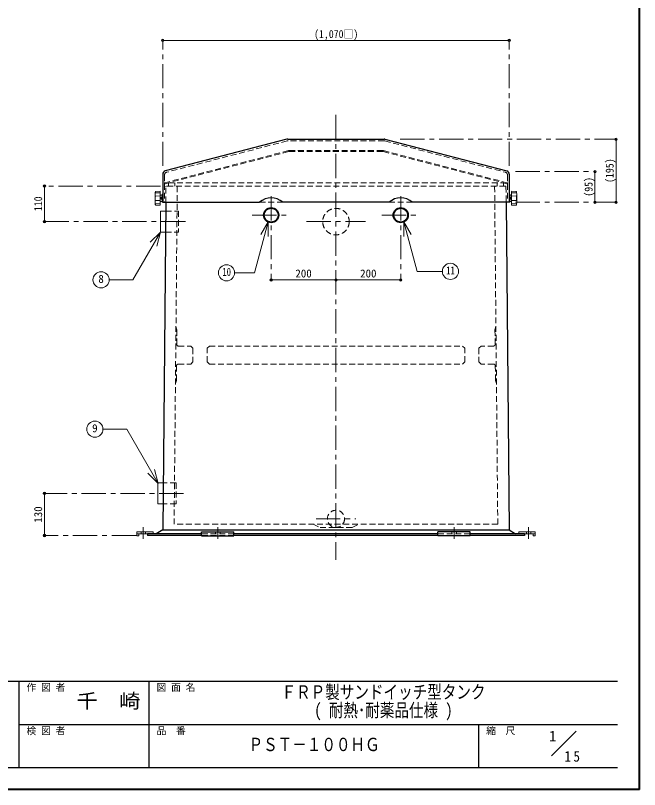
# Model space of a CAD drawing. Units: millimetres at full size, sheet at 1:15; details may follow other scales. Extents: x -3186 to 2889, y -2031 to 2184.
# Drawn here: x 962 to 2889, y -2031 to 361 of the extents above; entities that cross this region are included whole.
import ezdxf
from ezdxf.enums import TextEntityAlignment as Align

# ---------------------------------------------------------------- set-up
doc = ezdxf.new("R2010")
doc.units = ezdxf.units.MM
doc.header["$LTSCALE"] = 15
doc.header["$PDMODE"] = 32
doc.header["$PDSIZE"] = 7.5
doc.linetypes.add('CHAIN1', pattern=[8, 5, -1, 1, -1])
doc.linetypes.add('DASHED1', pattern=[1.8, 1.2, -0.6])
doc.layers.add('0-0', color=7, linetype='Continuous', lineweight=18)
doc.styles.add('ＭＳ ゴシック', font='')
doc.styles.get('ＭＳ ゴシック').set_extended_font_data('MS Gothic')

msp = doc.modelspace()

# ---------------------------------------------------------------- linework, layer by layer
at = {"layer": '0-0', "color": 1, "lineweight": 40}
for q in [(2889.35, 2184.26), (-3185.65, -2030.74)]:
    msp.add_line((2889.35, -2030.74), q, dxfattribs=at)
at = {"layer": '0-0', "color": 4, "linetype": 'CHAIN1', "lineweight": 9}
for p, q in [((1416.85, -103.76), (1416.85, 284.26)), ((2486.85, -103.76), (2486.85, 284.26)), ((1951.85, 53.97), (1951.85, -1320.74)), ((2150.57, -21.03), (2816.85, -21.03)), ((2506.85, -121.03), (2751.85, -121.03)), ((1409.85, -165.74), (1051.85, -165.74)), ((1751.85, -197.24), (1751.85, -455.74)), ((2151.85, -197.24), (2151.85, -455.74)), ((2506.85, -216.03), (2816.85, -216.03)), ((1693.35, -255.74), (1810.35, -255.74)), ((2093.35, -255.74), (2210.35, -255.74)), ((1051.85, -275.74), (1500.81, -275.74)), ((1860.85, -275.74), (2042.85, -275.74)), ((1046.35, -1115.74), (1492.91, -1115.74)), ((1890.35, -1194.24), (2013.35, -1194.24)), ((1356.85, -1219.74), (1356.85, -1255.74)), ((1586.85, -1255.74), (1586.85, -1219.74)), ((2316.85, -1255.74), (2316.85, -1219.74)), ((2546.85, -1219.74), (2546.85, -1255.74)), ((1334.35, -1245.74), (1051.85, -1245.74))]:
    msp.add_line(p, q, dxfattribs=at)
at = {"layer": '0-0', "color": 4, "lineweight": 9}
for p, q in [((2486.85, 284.26), (1416.85, 284.26)), ((2816.85, -21.03), (2816.85, -216.03)), ((2751.85, -216.03), (2751.85, -121.03)), ((1051.85, -165.74), (1051.85, -275.74)), ((1401.91, -1083.24), (1418.21, -1083.24)), ((1051.85, -1115.74), (1051.85, -1245.74))]:
    msp.add_line(p, q, dxfattribs=at)
at = {"layer": '0-0', "color": 5, "lineweight": 25}
for p, q in [((1800.61, -21.35), (1424.33, -119.08)), ((1803.12, -21.03), (2100.57, -21.03)), ((2103.08, -21.35), (2479.36, -119.08)), ((1416.85, -128.76), (1416.85, -216.03)), ((2486.85, -128.76), (2486.85, -216.03)), ((1426.37, -216.03), (1416.85, -1228.24)), ((1416.85, -216.03), (1716, -216.03)), ((2116, -216.03), (1787.69, -216.03)), ((2486.85, -216.03), (2187.69, -216.03)), ((2477.32, -216.03), (2486.85, -1228.24)), ((1369.35, -1240.74), (1369.35, -1245.74)), ((1536.85, -1240.74), (1369.35, -1240.74)), ((1416.85, -1228.24), (1396.85, -1240.74)), ((1416.85, -1228.24), (2486.85, -1228.24)), ((1636.85, -1246.74), (1636.85, -1234.74)), ((2266.85, -1240.74), (1636.85, -1240.74)), ((2266.85, -1246.74), (2266.85, -1234.74)), ((2534.35, -1240.74), (2366.85, -1240.74)), ((2486.85, -1228.24), (2506.85, -1240.74)), ((2534.35, -1240.74), (2534.35, -1245.74)), ((1536.85, -1245.74), (1369.35, -1245.74)), ((1536.85, -1246.74), (1636.85, -1246.74)), ((2266.85, -1245.74), (1636.85, -1245.74)), ((2366.85, -1246.74), (2266.85, -1246.74)), ((2534.35, -1245.74), (2366.85, -1245.74))]:
    msp.add_line(p, q, dxfattribs=at)
at = {"layer": '0-0', "linetype": 'DASHED1'}
for p, q in [((1801.25, -26.35), (1429.33, -122.95)), ((2099.93, -26.03), (1803.76, -26.03)), ((2102.44, -26.35), (2474.36, -122.95)), ((1805.08, -56.35), (1424.09, -155.31)), ((1805.46, -59.35), (1424.09, -158.41)), ((1807.6, -56.03), (2096.1, -56.03)), ((2095.71, -59.03), (1807.98, -59.03)), ((2098.23, -59.35), (2479.6, -158.41)), ((2098.61, -56.35), (2479.6, -155.31)), ((1421.85, -132.63), (1421.85, -216.03)), ((2481.85, -132.63), (2481.85, -216.03)), ((2474.87, -165.74), (1428.83, -165.74)), ((1434.35, -155.74), (1434.35, -165.74)), ((1426.37, -216.03), (1426.83, -167.72)), ((1452.01, -1210.74), (1461.82, -168.77)), ((2451.68, -1210.74), (2441.87, -168.77)), ((2476.87, -167.72), (2477.32, -216.03)), ((1560.92, -660.24), (1554.16, -667)), ((1554.16, -709.49), (1554.16, -667)), ((1560.92, -660.24), (2342.77, -660.24)), ((2342.77, -660.24), (2349.53, -667)), ((2349.53, -709.49), (2349.53, -667)), ((1554.16, -709.49), (1560.92, -716.24)), ((1560.92, -716.24), (2342.77, -716.24)), ((2349.53, -709.49), (2342.77, -716.24)), ((2451.68, -1210.74), (1452.01, -1210.74)), ((1636.85, -1240.74), (1536.85, -1240.74)), ((1579.85, -1240.74), (1579.85, -1234.74)), ((1593.85, -1240.74), (1593.85, -1234.74)), ((2266.85, -1240.74), (2366.85, -1240.74)), ((2309.85, -1240.74), (2309.85, -1234.74)), ((2323.85, -1240.74), (2323.85, -1234.74)), ((1636.85, -1245.74), (1536.85, -1245.74)), ((2266.85, -1245.74), (2366.85, -1245.74))]:
    msp.add_line(p, q, dxfattribs=at)
at = {"layer": '0-0', "color": 4, "linetype": 'DASHED1', "lineweight": 9}
for p, q in [((1454.35, -155.74), (1454.35, -165.74)), ((2449.35, -155.74), (2449.35, -165.74)), ((1716, -216.03), (1787.69, -216.03)), ((2187.69, -216.03), (2116, -216.03)), ((1425.51, -308.24), (1465.81, -308.24)), ((1457.76, -600.24), (1460.66, -610.24)), ((1460.24, -655.2), (1460.66, -610.24)), ((2445.94, -600.24), (2443.03, -610.24)), ((2443.45, -655.2), (2443.03, -610.24)), ((1465.24, -660.24), (1503.41, -660.24)), ((1503.41, -660.24), (1510.16, -667)), ((1510.16, -667), (1510.16, -709.49)), ((2400.29, -660.24), (2393.53, -667)), ((2393.53, -667), (2393.53, -709.49)), ((2438.45, -660.24), (2400.29, -660.24)), ((1464.62, -716.24), (1503.41, -716.24)), ((1510.16, -709.49), (1503.41, -716.24)), ((2393.53, -709.49), (2400.29, -716.24)), ((2439.07, -716.24), (2400.29, -716.24)), ((1459.62, -721.2), (1459.19, -766.24)), ((2444.07, -721.2), (2444.5, -766.24)), ((1459.19, -766.24), (1456.1, -776.24)), ((2444.5, -766.24), (2447.59, -776.24)), ((1457.91, -1083.24), (1418.21, -1083.24)), ((1457.91, -1083.24), (1457.91, -1148.24)), ((1457.91, -1148.24), (1417.6, -1148.24)), ((1881.85, -1210.74), (1901.85, -1220.74)), ((2001.85, -1220.74), (2021.85, -1210.74)), ((1349.85, -1234.74), (1349.85, -1240.74)), ((1363.85, -1234.74), (1363.85, -1240.74)), ((2001.85, -1220.74), (1901.85, -1220.74)), ((2539.85, -1234.74), (2539.85, -1240.74)), ((2553.85, -1234.74), (2553.85, -1240.74))]:
    msp.add_line(p, q, dxfattribs=at)
at = {"layer": '0-0'}
for p, q in [((1393.36, -191.77), (1393.75, -184.38)), ((1409.35, -186.59), (1394.8, -187.08)), ((1408.83, -182.07), (1395.68, -182.49)), ((1409.35, -224.49), (1409.35, -182.57)), ((1415.35, -191.03), (1416.85, -191.03)), ((2488.35, -191.03), (2486.85, -191.03)), ((2494.35, -224.49), (2494.35, -182.57)), ((2494.35, -186.59), (2508.89, -187.08)), ((2494.86, -182.07), (2508.01, -182.49)), ((2510.33, -191.77), (2509.94, -184.38)), ((1393.35, -214.76), (1393.35, -192.29)), ((1409.35, -196.67), (1394.8, -196.19)), ((1409.35, -210.38), (1394.8, -210.87)), ((1414.89, -193.99), (1409.35, -193.53)), ((1414.89, -213.07), (1409.35, -213.53)), ((1412.1, -201.18), (1412.1, -205.88)), ((1412.72, -200.53), (1415.35, -200.53)), ((1412.72, -203.53), (1415.35, -203.53)), ((1412.72, -206.53), (1415.35, -206.53)), ((2490.97, -200.53), (2488.35, -200.53)), ((2490.97, -203.53), (2488.35, -203.53)), ((2490.97, -206.53), (2488.35, -206.53)), ((2488.8, -193.99), (2494.35, -193.53)), ((2488.8, -213.07), (2494.35, -213.53)), ((2491.6, -201.18), (2491.6, -205.88)), ((2494.35, -196.67), (2508.89, -196.19)), ((2494.35, -210.38), (2508.89, -210.87)), ((2510.35, -214.76), (2510.35, -192.29)), ((1393.36, -215.29), (1393.75, -222.67)), ((1409.35, -220.46), (1394.8, -219.98)), ((1408.83, -224.99), (1395.68, -224.57)), ((2494.35, -220.46), (2508.89, -219.98)), ((2494.86, -224.99), (2508.01, -224.57)), ((2510.33, -215.29), (2509.94, -222.67)), ((1409.81, -243.24), (1426.12, -243.24)), ((1409.81, -308.24), (1409.81, -243.24)), ((1742.37, -276.21), (1700.13, -433.88)), ((1742.37, -276.21), (1719.87, -315.18)), ((1742.37, -276.21), (1742.37, -321.21)), ((2161.32, -276.21), (2161.32, -321.21)), ((2161.32, -276.21), (2183.82, -315.18)), ((1410.11, -307.88), (1324.81, -455.63)), ((1410.11, -307.88), (1378.29, -339.7)), ((1410.11, -307.88), (1398.46, -351.35)), ((1409.81, -308.24), (1425.51, -308.24)), ((1638.91, -433.88), (1700.13, -433.88)), ((1251.43, -455.63), (1324.81, -455.63)), ((1232.36, -917.12), (1305.74, -917.12)), ((1402.61, -1084.9), (1305.74, -917.12)), ((1402.61, -1084.9), (1390.97, -1041.43)), ((1402.61, -1084.9), (1370.79, -1053.08)), ((1336.85, -1234.74), (1336.85, -1246.74)), ((1386.85, -1234.74), (1336.85, -1234.74)), ((1369.35, -1240.74), (1336.85, -1240.74)), ((1386.85, -1234.74), (1386.85, -1240.74)), ((2516.85, -1234.74), (2516.85, -1240.74)), ((2516.85, -1234.74), (2566.85, -1234.74)), ((2534.35, -1240.74), (2566.85, -1240.74)), ((2566.85, -1234.74), (2566.85, -1246.74)), ((2617.51, -1926.51), (2693.27, -1850.74))]:
    msp.add_line(p, q, dxfattribs=at)
at = {"layer": '0-0', "color": 6, "lineweight": 25}
for p, q in [((-148.15, -1695.39), (2821.85, -1695.39)), ((973.63, -1963.24), (973.63, -1695.39)), ((1375.42, -1963.24), (1375.42, -1695.39)), ((973.63, -1829.32), (2821.85, -1829.32)), ((2393.27, -1963.24), (2393.27, -1829.32)), ((2821.85, -1963.24), (-148.15, -1963.24))]:
    msp.add_line(p, q, dxfattribs=at)
at = {"layer": '0-0', "linetype": 'DASHED1'}
msp.add_lwpolyline([(1434.35, -155.74), (2469.35, -155.74), (2469.35, -165.74)], dxfattribs=at)
at = {"layer": '0-0'}
for points in [[(1415.35, -191.03), (1415.35, -216.03), (1416.85, -216.03)], [(2488.35, -191.03), (2488.35, -216.03), (2486.85, -216.03)], [(2161.32, -276.21), (2202.39, -429.51), (2280.42, -429.51)], [(1342.85, -1240.74), (1342.85, -1246.74), (1336.85, -1246.74)], [(2560.85, -1240.74), (2560.85, -1246.74), (2566.85, -1246.74)]]:
    msp.add_lwpolyline(points, dxfattribs=at)
at = {"layer": '0-0', "color": 4, "linetype": 'DASHED1', "lineweight": 9}
msp.add_lwpolyline([(1426.12, -243.24), (1465.81, -243.24), (1465.81, -308.24)], dxfattribs=at)
at = {"layer": '0-0', "color": 4, "lineweight": 9}
for points in [[(1751.85, -455.74), (1951.85, -455.74), (2151.85, -455.74)], [(1401.91, -1083.24), (1401.91, -1148.24), (1417.6, -1148.24)]]:
    msp.add_lwpolyline(points, dxfattribs=at)
at = {"layer": '0-0', "color": 5, "lineweight": 25}
for points in [[(1536.85, -1246.74), (1536.85, -1234.74), (1636.85, -1234.74)], [(2366.85, -1246.74), (2366.85, -1234.74), (2266.85, -1234.74)]]:
    msp.add_lwpolyline(points, dxfattribs=at)
for centre, radius in [((1751.85, -255.74), 23.5), ((1751.85, -255.74), 21.35), ((2151.85, -255.74), 23.5), ((2151.85, -255.74), 21.35)]:
    msp.add_circle(centre, radius, dxfattribs=at)
at = {"layer": '0-0', "color": 4, "linetype": 'DASHED1', "lineweight": 9}
for centre, radius in [((1951.85, -275.74), 41), ((1951.85, -1194.24), 26.5)]:
    msp.add_circle(centre, radius, dxfattribs=at)
at = {"layer": '0-0'}
for centre in [(2305.42, -429.51), (1613.91, -433.88), (1226.43, -455.63), (1207.36, -917.12)]:
    msp.add_circle(centre, 25, dxfattribs=at)
at = {"layer": '0-0', "color": 5, "lineweight": 25}
for centre, radius, start, end in [((1803.12, -31.03), 10, 90, 104.56028), ((2100.57, -31.03), 10, 75.43972, 90), ((1426.85, -128.76), 10, 104.56028, 180), ((2476.85, -128.76), 10, 0, 75.43972), ((1751.85, -255.74), 53.5, 47.93156, 132.06844), ((2151.85, -255.74), 53.5, 47.93156, 132.06844)]:
    msp.add_arc(centre, radius, start, end, dxfattribs=at)
at = {"layer": '0-0', "linetype": 'DASHED1'}
for centre, radius, start, end in [((1803.76, -36.03), 10, 90, 104.56028), ((2099.93, -36.03), 10, 75.43972, 90), ((1807.6, -66.03), 10, 90, 104.56028), ((1807.98, -69.03), 10, 90, 104.56028), ((2095.71, -69.03), 10, 75.43972, 90), ((2096.1, -66.03), 10, 75.43972, 90), ((1431.85, -132.63), 10, 104.56028, 180), ((2471.85, -132.63), 10, 0, 75.43972), ((1424.85, -158.21), 3, 104.56028, 180), ((1424.85, -161.31), 3, 104.56028, 180), ((1428.83, -167.74), 2, 90, 179.46076), ((1458.82, -168.74), 3, 359.46076, 90), ((2444.87, -168.74), 3, 90, 180.53924), ((2474.87, -167.74), 2, 0.53924, 90), ((2478.85, -158.21), 3, 0, 75.43972), ((2478.85, -161.31), 3, 0, 75.43972)]:
    msp.add_arc(centre, radius, start, end, dxfattribs=at)
at = {"layer": '0-0'}
for centre, radius, start, end in [((1395.75, -184.49), 2, 91.84585, 176.98087), ((1404.3, -184.1), 9.96, 178.90936, 197.37998), ((1396.42, -184.02), 2.07, 141.26695, 176.97243), ((1408.85, -182.57), 0.5, 0, 91.84585), ((2494.85, -182.57), 0.5, 88.15415, 180), ((2507.95, -184.49), 2, 3.01913, 88.15415), ((2499.39, -184.1), 9.96, 342.62002, 1.09064), ((2507.28, -184.02), 2.07, 3.02757, 38.73305), ((1403.35, -192.29), 10, 176.98087, 180), ((1403.35, -214.76), 10, 180, 183.01913), ((1448.18, -203.53), 54.34, 172.70127, 187.29873), ((1394.78, -196.69), 0.5, 88.09085, 172.70127), ((1394.78, -210.37), 0.5, 187.29873, 271.90915), ((1413.66, -202.06), 1.79, 121.62812, 150.75937), ((1414.2, -202.03), 2.11, 134.62454, 225.37546), ((1414.2, -205.03), 2.11, 134.62454, 225.37546), ((1413.66, -205), 1.79, 209.24063, 238.37188), ((1414.85, -194.49), 0.5, 0, 85.23636), ((1414.85, -212.57), 0.5, 274.76364, 0), ((2488.85, -194.49), 0.5, 94.76364, 180), ((2488.85, -212.57), 0.5, 180, 265.23636), ((2490.03, -202.06), 1.79, 29.24063, 58.37188), ((2489.49, -202.03), 2.11, 314.62454, 45.37546), ((2489.49, -205.03), 2.11, 314.62454, 45.37546), ((2490.03, -205), 1.79, 301.62812, 330.75937), ((2508.91, -196.69), 0.5, 7.29873, 91.90915), ((2508.91, -210.37), 0.5, 268.09085, 352.70127), ((2455.51, -203.53), 54.34, 352.70127, 7.29873), ((2500.35, -192.29), 10, 0, 3.01913), ((2500.35, -214.76), 10, 356.98087, 0), ((1395.75, -222.57), 2, 183.01913, 268.15415), ((1404.3, -222.95), 9.96, 162.62002, 181.09064), ((1396.42, -223.03), 2.07, 183.02757, 218.73305), ((1408.85, -224.49), 0.5, 268.15415, 0), ((2494.85, -224.49), 0.5, 180, 271.84585), ((2507.95, -222.57), 2, 271.84585, 356.98087), ((2499.39, -222.95), 9.96, 358.90936, 17.37998), ((2507.28, -223.03), 2.07, 321.26695, 356.97243)]:
    msp.add_arc(centre, radius, start, end, dxfattribs=at)
at = {"layer": '0-0', "color": 4, "linetype": 'DASHED1', "lineweight": 9}
for centre, start, end in [((1465.24, -655.24), 179.46076, 270), ((2438.45, -655.24), 270, 0.53924), ((1464.62, -721.24), 90, 179.46076), ((2439.07, -721.24), 0.53924, 90)]:
    msp.add_arc(centre, 5, start, end, dxfattribs=at)
at = {"layer": '0-0', "color": 1}
for p in [(1416.85, 284.26), (2486.85, 284.26), (2816.85, -21.03), (2751.85, -121.03), (1051.85, -165.74), (2751.85, -216.03), (2816.85, -216.03), (1051.85, -275.74), (1751.85, -455.74), (1951.85, -455.74), (2151.85, -455.74), (1051.85, -1115.74), (1051.85, -1245.74)]:
    msp.add_point(p, dxfattribs=at)

# ---------------------------------------------------------------- texts
at = {"layer": '0-0', "style": 'ＭＳ ゴシック'}
for s, height, width, p in [('(1,070□)', 24.74, 0.9, (1884.35, 284.26)), ('10', 24.74, 0.8, (1600.78, -450.76)), ('11', 24.74, 0.8, (2292.3, -446.38)), ('ＦＲＰ製サンドイッチ型タンク', 41.24, 0.8, (1783.63, -1762.35)), ('千\u3000崎', 43.99, 1.1, (1150.42, -1792.35)), ('( 耐熱･耐薬品仕様 )', 41.24, 0.8, (1884.88, -1818.6)), ('ＰＳＴ－１００ＨＧ', 41.24, 0.8, (1681.85, -1924.4))]:
    msp.add_text(s, height=height, dxfattribs=dict(at, width=width)).set_placement(p, align=Align.BOTTOM_LEFT)
at = {"layer": '0-0', "style": 'ＭＳ ゴシック', "width": 0.9}
for s, p in [('(195)', (2816.85, -156.03)), ('(95)', (2751.85, -198.53)), ('110', (1051.85, -243.24))]:
    msp.add_text(s, height=24.74, rotation=90, dxfattribs=at).set_placement(p, align=Align.BOTTOM_LEFT)
at = {"layer": '0-0', "style": 'ＭＳ ゴシック'}
for s, height, p in [('200', 24.74, (1826.53, -455.74)), ('200', 24.74, (2026.53, -455.74)), ('8', 24.74, (1217.99, -472.5)), ('9', 24.74, (1198.93, -933.99)), ('作 図 者', 21.99, (996.13, -1732.89)), ('図 面 名', 21.99, (1397.92, -1732.89)), ('検 図 者', 21.99, (996.13, -1866.82)), ('品\u3000番', 21.99, (1397.92, -1866.82)), ('縮\u3000尺', 21.99, (2415.77, -1866.82)), ('1', 32.99, (2609.89, -1892.03))]:
    msp.add_text(s, height=height, dxfattribs=at).set_placement(p, align=Align.BOTTOM_LEFT)
msp.add_text('130', height=24.74, rotation=90, dxfattribs=at).set_placement((1051.85, -1206.06), align=Align.BOTTOM_LEFT)
at = {"layer": '0-0', "insert": (2657.85, -1945.1), "char_height": 32.99, "attachment_point": 7, "style": 'ＭＳ ゴシック'}
msp.add_mtext('\\T1.36;\\W0.9;15', dxfattribs=at)

doc.saveas('drawing.dxf')
